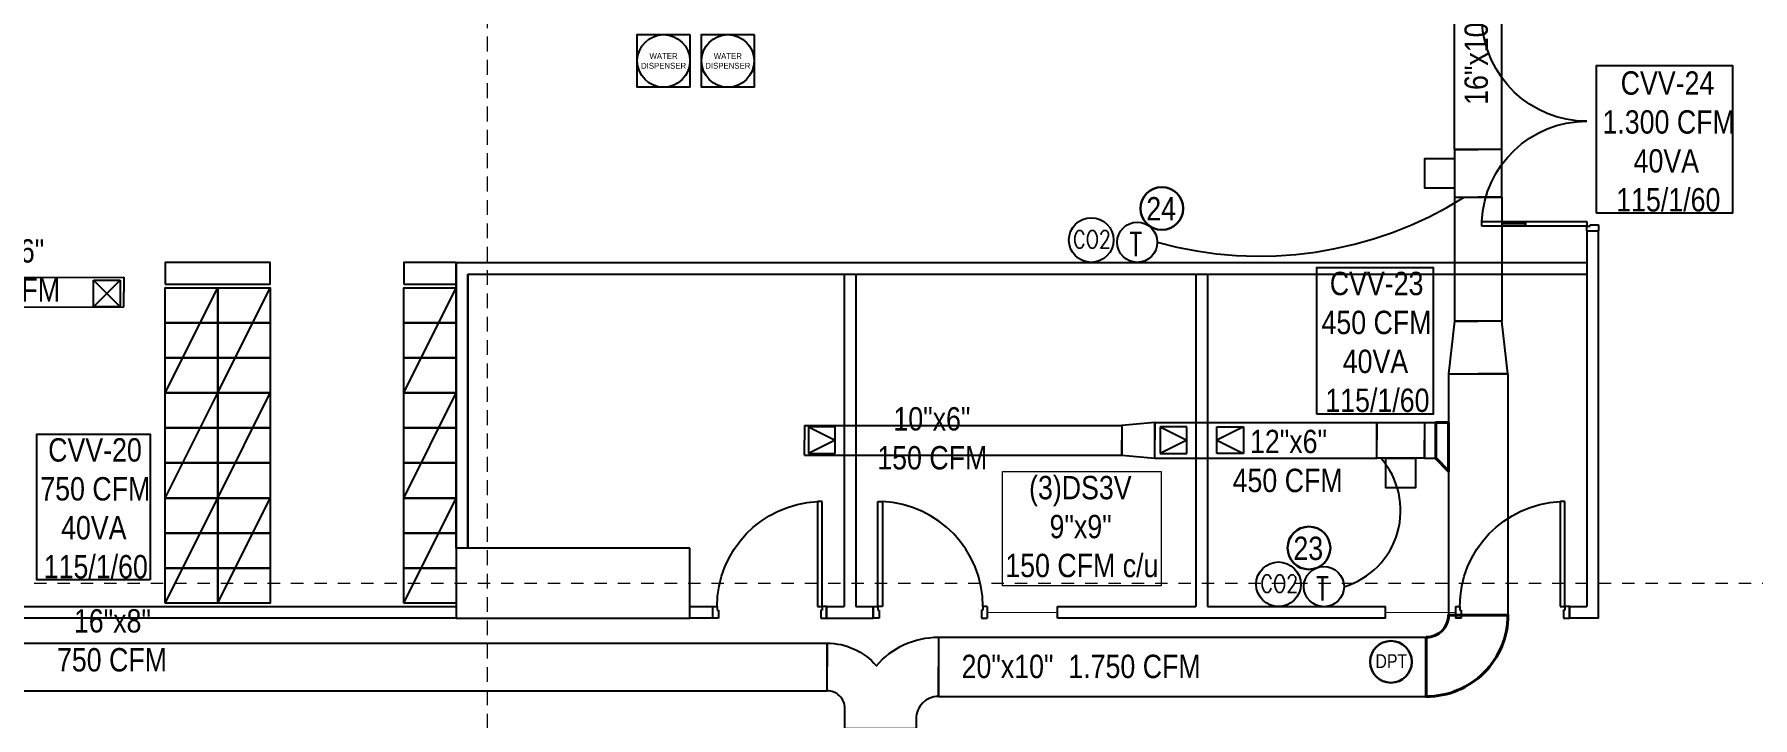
# Model space of a CAD drawing. Header units: inches. Extents: x -3 to 209, y -384 to 20.
# Drawn here: x 158.56 to 173.28, y -191.02 to -185.17 of the extents above; entities that cross this region are included whole.
import ezdxf

# ---------------------------------------------------------------- set-up
doc = ezdxf.new("R2010")
doc.units = ezdxf.units.IN
doc.header["$MEASUREMENT"] = 0
for name, pattern in [('Grid Line', [0.022225, 0.0127, -0.003175, 0.003175, -0.003175]), ('Grid Line 1_2_', [0.022225, 0.0127, -0.003175, 0.003175, -0.003175]), ('Hidden', [7.1438, 4.7625, -2.3813]), ('HIDDEN2', [0.1875, 0.125, -0.0625])]:
    doc.linetypes.add(name, pattern=pattern)
for name, color, linetype in [('BASE PLAN$0$9 July 2012 10F STREAM ECOM$0$FLOOR LAYOUT 14 Oct (x-ref)$0$20F-032408$0$XDOOR', 253, 'Continuous'), ('BASE PLAN$0$FLOOR LAYOUT 14 Oct (x-ref)$0$20F-032408$0$XDOOR', 253, 'Continuous'), ('BASE PLAN$0$ID-WALL', 253, 'Continuous'), ('BASE PLAN$0$NBS-DARK', 253, 'Continuous'), ('BASE PLAN$0$NBS-HEAVY', 253, 'Continuous'), ('BASE PLAN$0$NDS-DOORS', 253, 'Continuous'), ('BASE PLAN$0$WALL', 253, 'Continuous'), ('HVAC TEXTO CVV', 2, 'Continuous'), ('HVAC-Accesorios', 1, 'Continuous'), ('HVAC-Equipos', 3, 'Continuous'), ('HVAC-Rejillas', 2, 'HIDDEN2'), ('HVAC-Suministro', 170, 'Continuous'), ('NFF-FURN', 253, 'Continuous'), ('NFF-LIGHT', 253, 'Continuous')]:
    doc.layers.add(name, color=color, linetype=linetype)
for name, color, linetype, lineweight in [('HVAC -Textos Suministro', 7, 'Continuous', 9), ('HVAC Suministro', 5, 'Continuous', 40), ('S-COLS', 6, 'Continuous', 13), ('S-GRID', 253, 'Continuous', 9), ('TUBO HVAC', 1, 'Continuous', 30)]:
    doc.layers.add(name, color=color, linetype=linetype, lineweight=lineweight)
doc.styles.add('Arial Narrow', font='ARIALN.TTF', dxfattribs={"height": 0.00295})
doc.styles.add('darwinmerispeTEXT01', font='GOTHIC.TTF')
doc.styles.add('ROMANS', font='romans.shx', dxfattribs={"width": 0.8})

# ---------------------------------------------------------------- blocks, each defined once
blk = doc.blocks.new('DS3')
at = {"linetype": 'ByBlock', "lineweight": -2, "ltscale": 25}
for p, q in [((-0.0127, 0.0127), (0, -0.0127)), ((-0.0127, -0.0127), (-0.0127, 0.0127)), ((-0.0127, 0.0127), (0.0127, 0.0127)), ((0, -0.0127), (0.0127, 0.0127)), ((0.0127, 0.0127), (0.0127, -0.0127)), ((0.0127, -0.0127), (-0.0127, -0.0127))]:
    blk.add_line(p, q, dxfattribs=at)
blk = doc.blocks.new('Termostato 1')
at = {"linetype": 'ByBlock', "lineweight": -2}
blk.add_circle((725.333, -473.718), 0.172, dxfattribs=at)
at = {"linetype": 'ByBlock', "lineweight": -2, "insert": (725.414, -473.651, -2.384), "char_height": 0.2, "width": 2.87595, "attachment_point": 1, "rotation": 270, "style": 'ROMANS'}
blk.add_mtext('T', dxfattribs=at)
blk = doc.blocks.new('CO2')
at = {"linetype": 'ByBlock', "lineweight": -2}
blk.add_circle((-74869.314, 50750.37), 0.191, dxfattribs=at)
at = {"linetype": 'ByBlock', "lineweight": -2, "insert": (-74869.469, 50750.451, -2.384), "char_height": 0.15, "width": 2.87595, "attachment_point": 1, "rotation": 0, "style": 'ROMANS'}
blk.add_mtext('CO2', dxfattribs=at)
blk = doc.blocks.new('ds')
at = {"linetype": 'ByBlock', "lineweight": -2}
for p, q in [((-0.0127, -0.0127), (0.0127, 0.0127)), ((-0.0127, 0.0127), (0.0127, -0.0127)), ((-0.0127, -0.0127), (-0.0127, 0.0127)), ((-0.0127, 0.0127), (0.0127, 0.0127)), ((0.0127, 0.0127), (0.0127, -0.0127)), ((0.0127, -0.0127), (-0.0127, -0.0127))]:
    blk.add_line(p, q, dxfattribs=at)
blk = doc.blocks.new('*U91')
blk.add_lwpolyline([(-0.156, -0.0566), (-0.156, 0), (0, 0), (0.0566, -0.0566), (-0.156, -0.0566)])
blk = doc.blocks.new('BASE PLAN$0$YP')
at = {"layer": 'BASE PLAN$0$FLOOR LAYOUT 14 Oct (x-ref)$0$20F-032408$0$XDOOR', "linetype": 'ByBlock', "lineweight": -2}
for p, q in [((-926, 0), (-976, 0)), ((-926, -70), (-926, 0)), ((-50, 0), (0, 0)), ((-50, -70), (-50, 0)), ((-976, -100), (-938, -100)), ((-938, -70), (-926, -70)), ((-938, -100), (-938, -70)), ((-78, -825), (-78, -100)), ((-78, -100), (-38, -100)), ((-38, -70), (-50, -70)), ((-38, -100), (-38, -70)), ((-38, -100), (-38, -825)), ((0, -100), (-38, -100)), ((-78, -1000), (-78, -825)), ((-38, -825), (-38, -1000)), ((-38, -1000), (-78, -1000))]:
    blk.add_line(p, q, dxfattribs=at)
blk.add_arc((-38, -100), 900, 180, 267.4527, dxfattribs=at)
at = {"layer": 'BASE PLAN$0$ID-WALL', "linetype": 'ByBlock', "lineweight": -2}
for p, q in [((-976, -100), (-976, 0)), ((0, -100), (0, 0))]:
    blk.add_line(p, q, dxfattribs=at)
blk.add_lwpolyline([(0, 0), (0, -100)], dxfattribs=at)
blk = doc.blocks.new('BASE PLAN$0$Z$W@#701B5C3E')
at = {"layer": 'BASE PLAN$0$9 July 2012 10F STREAM ECOM$0$FLOOR LAYOUT 14 Oct (x-ref)$0$20F-032408$0$XDOOR', "linetype": 'ByBlock', "lineweight": -2}
blk.add_line((1700, 110), (1700, 10), dxfattribs=at)
at = {"layer": 'BASE PLAN$0$FLOOR LAYOUT 14 Oct (x-ref)$0$20F-032408$0$XDOOR', "linetype": 'ByBlock', "lineweight": -2}
for p, q in [((-138, 108), (-139, 1008)), ((-139, 1008), (-99, 1008)), ((-99, 1008), (-98, 108)), ((1661, 1010), (1621, 1010)), ((1621, 1010), (1621, 835)), ((1661, 835), (1661, 1010)), ((-99, 833), (-139, 833)), ((-119, 633), (-119, 833)), ((1661, 835), (1621, 835)), ((1661, 835), (1621, 835)), ((1641, 635), (1641, 835)), ((1641, 635), (1641, 835)), ((-99, 633), (-139, 633)), ((1661, 635), (1621, 635)), ((1621, 635), (1622, 110)), ((1661, 635), (1621, 635)), ((1662, 110), (1661, 635)), ((-176, 108), (-138, 108)), ((-176, 8), (-176, 108)), ((-126, 8), (-176, 8)), ((-138, 118), (-138, 78)), ((-98, 108), (-138, 108)), ((-138, 78), (-126, 78)), ((-126, 78), (-126, 8)), ((1622, 110), (1662, 110)), ((1662, 80), (1650, 80)), ((1650, 80), (1650, 10)), ((1650, 10), (1700, 10)), ((1662, 120), (1662, 80)), ((1700, 110), (1662, 110))]:
    blk.add_line(p, q, dxfattribs=at)
for points in [[(-99, 633), (-99, 833), (-139, 833), (-139, 633)], [(1661, 635), (1661, 835), (1621, 835), (1621, 635)]]:
    blk.add_lwpolyline(points, close=True, dxfattribs=at)
for points in [[(1621, 835), (1661, 835)], [(1661, 635), (1621, 635)]]:
    blk.add_lwpolyline(points, dxfattribs=at)
for centre, start, end in [((-138, 108), 0.0513, 87.504), ((1662, 110), 92.5987, 180.0513)]:
    blk.add_arc(centre, 900, start, end, dxfattribs=at)
at = {"layer": 'BASE PLAN$0$WALL', "linetype": 'ByBlock', "lineweight": -2}
blk.add_line((-176, 8), (-176, 108), dxfattribs=at)
blk = doc.blocks.new('A$C0ABF4FFB')
at = {"layer": 'NFF-LIGHT', "linetype": 'ByBlock', "lineweight": -2, "ltscale": 30}
blk.add_line((0, 900), (450, 0), dxfattribs=at)
at = {"layer": 'NFF-LIGHT', "linetype": 'ByBlock', "lineweight": -2}
for points in [[(0, 900), (0, 600), (450, 600), (450, 900)], [(0, 600), (0, 300), (450, 300), (450, 600)], [(0, 300), (0, 0), (450, 0), (450, 300)]]:
    blk.add_lwpolyline(points, close=True, dxfattribs=at)

msp = doc.modelspace()

# ---------------------------------------------------------------- linework, layer by layer
at = {"layer": 'BASE PLAN$0$NBS-DARK', "const_width": 0.01}
for points in [[(166.724, -190.117), (167.324, -190.117)], [(170.733, -190.117), (170.133, -190.117)]]:
    msp.add_lwpolyline(points, dxfattribs=at)
at = {"layer": 'BASE PLAN$0$NBS-HEAVY'}
for p, q in [((171.859, -186.848), (171.959, -186.848)), ((171.859, -186.848), (171.859, -190.067)), ((171.959, -190.167), (171.959, -186.848)), ((162.176, -189.567), (162.176, -187.119)), ((162.176, -187.119), (171.859, -187.119)), ((162.176, -189.567), (162.176, -187.119)), ((162.176, -187.119), (162.176, -189.567)), ((162.276, -189.567), (162.276, -187.219)), ((162.276, -187.219), (171.859, -187.219)), ((162.276, -189.567), (162.276, -187.219)), ((162.276, -187.219), (162.276, -189.567)), ((163.402, -187.219), (164.076, -187.219)), ((165.498, -187.219), (165.498, -190.067)), ((165.598, -187.219), (165.598, -190.067)), ((168.509, -187.219), (168.509, -190.067)), ((168.609, -187.219), (168.609, -190.067)), ((151.966, -190.067), (162.176, -190.067)), ((164.176, -190.067), (164.372, -190.067)), ((164.372, -190.067), (164.372, -190.167)), ((165.348, -190.067), (165.498, -190.067)), ((165.348, -190.067), (165.348, -190.167)), ((165.598, -190.067), (165.748, -190.067)), ((167.324, -190.067), (168.509, -190.067)), ((167.324, -190.167), (167.324, -190.067)), ((167.324, -190.167), (167.324, -190.067)), ((168.609, -190.067), (170.133, -190.067)), ((170.133, -190.167), (170.133, -190.067)), ((170.133, -190.167), (170.133, -190.067)), ((170.733, -190.067), (170.771, -190.067)), ((171.709, -190.067), (171.859, -190.067)), ((171.709, -190.067), (171.709, -190.167)), ((162.176, -190.167), (151.966, -190.167)), ((164.372, -190.167), (164.176, -190.167)), ((165.348, -190.167), (165.748, -190.167)), ((170.133, -190.167), (167.324, -190.167)), ((170.783, -190.167), (170.733, -190.167)), ((171.959, -190.167), (171.709, -190.167))]:
    msp.add_line(p, q, dxfattribs=at)
for points in [[(159.684, -187.307), (160.584, -187.307), (160.584, -187.119), (159.684, -187.119)], [(161.726, -187.307), (162.176, -187.307), (162.176, -187.119), (161.726, -187.119)]]:
    msp.add_lwpolyline(points, close=True, dxfattribs=at)
at = {"layer": 'HVAC -Textos Suministro'}
msp.add_lwpolyline([(168.214, -189.889), (166.854, -189.889), (166.854, -188.909), (168.214, -188.909)], close=True, dxfattribs=at)
at = {"layer": 'HVAC Suministro'}
msp.add_lwpolyline([(170.484, -190.329), (170.484, -190.837, 0.414214), (171.183, -190.139), (170.675, -190.139, -0.414214)], format="xyb", close=True, dxfattribs=at)
at = {"layer": 'HVAC TEXTO CVV', "color": 1}
for points in [[(171.938, -186.696), (173.109, -186.696), (173.109, -185.436), (171.938, -185.436)], [(169.543, -188.416), (170.546, -188.416), (170.546, -187.166), (169.543, -187.166)], [(159.556, -189.837), (158.585, -189.837), (158.585, -188.591), (159.556, -188.591)]]:
    msp.add_lwpolyline(points, close=True, dxfattribs=at)
at = {"layer": 'HVAC-Accesorios', "color": 1, "linetype": 'Hidden'}
for centre, radius, start, end in [((169.055, -183.777), 3.289, 254.5689, 302.2204), ((169.584, -189.245), 0.68, 286.6915, 41.3935)]:
    msp.add_arc(centre, radius, start, end, dxfattribs=at)
at = {"layer": 'HVAC-Equipos'}
for points in [[(170.725, -186.229), (170.725, -186.483), (170.471, -186.483), (170.471, -186.229)], [(171.132, -186.153), (170.725, -186.153), (170.725, -186.56), (171.132, -186.56)], [(170.468, -188.491), (170.468, -188.796), (170.061, -188.796), (170.061, -188.491)], [(170.137, -188.796), (170.391, -188.796), (170.391, -189.05), (170.137, -189.05)]]:
    msp.add_lwpolyline(points, close=True, dxfattribs=at)
at = {"layer": 'HVAC-Suministro'}
for p, q in [((170.725, -186.153), (170.726, -180.017)), ((171.132, -186.153), (171.132, -180.017)), ((170.725, -186.153), (170.929, -186.153)), ((171.132, -186.153), (170.929, -186.153)), ((170.725, -186.56), (170.929, -186.56)), ((170.725, -186.56), (170.726, -187.623)), ((171.132, -186.56), (170.929, -186.56)), ((171.132, -186.56), (171.132, -187.623)), ((157.419, -187.248), (159.329, -187.247)), ((159.329, -187.247), (159.329, -187.374)), ((159.329, -187.501), (159.329, -187.374)), ((157.42, -187.502), (159.329, -187.501)), ((170.726, -187.623), (170.929, -187.623)), ((171.132, -187.623), (170.929, -187.623)), ((170.675, -188.073), (170.929, -188.073)), ((170.675, -188.073), (170.675, -190.139)), ((171.183, -188.073), (170.929, -188.073)), ((171.183, -188.073), (171.183, -190.139)), ((168.159, -188.491), (168.159, -188.643)), ((168.159, -188.491), (170.061, -188.491)), ((170.061, -188.491), (170.061, -188.643)), ((170.468, -188.491), (170.468, -188.643)), ((170.468, -188.491), (170.564, -188.491)), ((170.564, -188.491), (170.564, -188.643)), ((165.159, -188.516), (165.159, -188.643)), ((165.159, -188.516), (167.875, -188.516)), ((165.159, -188.77), (165.159, -188.643)), ((167.875, -188.516), (167.875, -188.643)), ((167.875, -188.77), (167.875, -188.643)), ((168.159, -188.796), (168.159, -188.643)), ((170.061, -188.796), (170.061, -188.643)), ((170.468, -188.796), (170.468, -188.643)), ((170.564, -188.796), (170.564, -188.643)), ((165.159, -188.77), (167.875, -188.77)), ((168.159, -188.796), (170.061, -188.796)), ((170.468, -188.796), (170.564, -188.796)), ((170.675, -190.139), (170.929, -190.139)), ((171.183, -190.139), (170.929, -190.139)), ((157.461, -190.38), (165.352, -190.38)), ((165.352, -190.38), (165.352, -190.583)), ((166.305, -190.329), (166.305, -190.583)), ((166.305, -190.329), (170.484, -190.329)), ((170.484, -190.329), (170.484, -190.583)), ((165.352, -190.787), (165.352, -190.583)), ((166.305, -190.837), (166.305, -190.583)), ((170.484, -190.837), (170.484, -190.583)), ((157.461, -190.787), (165.352, -190.787)), ((166.305, -190.837), (170.484, -190.837))]:
    msp.add_line(p, q, dxfattribs=at)
for points in [[(171.132, -187.623), (170.726, -187.623), (170.675, -188.073), (171.183, -188.073)], [(168.159, -188.491), (167.875, -188.516), (167.875, -188.77), (168.159, -188.796)]]:
    msp.add_lwpolyline(points, close=True, dxfattribs=at)
msp.add_lwpolyline([(166.114, -191.028), (166.114, -191.115), (165.504, -191.115), (165.504, -190.939, 0.414214), (165.352, -190.787), (165.352, -190.38, -0.217561), (165.774, -190.573, -0.218835), (166.305, -190.329), (166.305, -190.837, 0.414214), (166.114, -191.028)], format="xyb", dxfattribs=at)
at = {"layer": 'NFF-FURN'}
for points in [[(164.177, -185.169), (164.177, -185.619), (163.727, -185.619), (163.727, -185.169)], [(164.727, -185.169), (164.727, -185.619), (164.277, -185.619), (164.277, -185.169)]]:
    msp.add_lwpolyline(points, close=True, dxfattribs=at)
for centre in [(163.952, -185.394), (164.502, -185.394)]:
    msp.add_circle(centre, 0.225, dxfattribs=at)
at = {"layer": 'S-COLS', "lineweight": 25}
for p, q in [((164.176, -189.567), (162.176, -189.567)), ((162.176, -189.567), (162.176, -190.167)), ((164.176, -190.167), (164.176, -189.567)), ((162.176, -190.167), (164.176, -190.167))]:
    msp.add_line(p, q, dxfattribs=at)
at = {"layer": 'S-GRID', "linetype": 'Grid Line 1_2_'}
for p, q in [((162.44, -161.012), (162.44, -208.16)), ((162.44, -161.012), (162.44, -208.16)), ((122.761, -189.867), (192.072, -189.867)), ((122.761, -189.867), (192.072, -189.867))]:
    msp.add_line(p, q, dxfattribs=at)
at = {"layer": 'S-GRID', "linetype": 'Grid Line'}
for p, q in [((162.441, -161.012), (162.441, -208.16)), ((162.44, -162.785), (162.44, -205.178)), ((122.761, -189.867), (192.072, -189.867)), ((123.567, -189.867), (190.878, -189.867))]:
    msp.add_line(p, q, dxfattribs=at)
at = {"layer": 'TUBO HVAC'}
for centre, radius in [((168.219, -186.657), 0.183), ((169.479, -189.565), 0.183), ((170.181, -190.54), 0.179)]:
    msp.add_circle(centre, radius, dxfattribs=at)

# ---------------------------------------------------------------- block references
at = {"layer": 'BASE PLAN$0$NDS-DOORS', "yscale": 0.0009999999999852297, "zscale": 0.0009999999999852297}
for name, p, xscale, rotation in [('BASE PLAN$0$Z$W@#701B5C3E', (171.967, -185.148), -0.0009999999999852297, 90.05134001623158), ('BASE PLAN$0$YP', (165.348, -190.167), -0.0009999999999852297, 180), ('BASE PLAN$0$YP', (165.748, -190.167), 0.0009999999999852297, 180), ('BASE PLAN$0$YP', (171.709, -190.167), -0.0009999999999852297, 180)]:
    msp.add_blockref(name, p, dxfattribs=dict(at, xscale=xscale, rotation=rotation))
at = {"layer": 'HVAC Suministro', "xscale": -1.953866694221574, "yscale": 1.953866694221574, "zscale": 1.953866694221574, "rotation": 90.00000001681919}
msp.add_blockref('*U91', (170.564, -188.796), dxfattribs=at)
at = {"layer": 'HVAC-Equipos'}
for p in [(75036.928, -50937.298), (75038.532, -50940.246)]:
    msp.add_blockref('CO2', p, dxfattribs=at)
at = {"layer": 'HVAC-Equipos', "rotation": 90.00000000172517}
for p in [(-305.71, -912.28), (-304.111, -915.229)]:
    msp.add_blockref('Termostato 1', p, dxfattribs=at)
at = {"layer": 'HVAC-Rejillas', "yscale": 9}
for name, p, xscale, zscale, rotation in [('ds', (159.183, -187.386), 9, 12, 180), ('DS3', (165.308, -188.643), -9, 9, 90), ('DS3', (168.319, -188.643), -9, 9, 90), ('DS3', (168.804, -188.643), 9, 9, 270)]:
    msp.add_blockref(name, p, dxfattribs=dict(at, xscale=xscale, zscale=zscale, rotation=rotation))
at = {"layer": 'NFF-LIGHT', "linetype": 'ByBlock', "xscale": -0.0009999999999852297, "yscale": 0.0009999999999852297, "zscale": 0.0009999999999852297, "rotation": 180}
for p in [(159.684, -187.337), (160.134, -187.337), (161.726, -187.337), (159.684, -188.237), (160.134, -188.237), (161.726, -188.237), (159.684, -189.137), (160.134, -189.137), (161.726, -189.137)]:
    msp.add_blockref('A$C0ABF4FFB', p, dxfattribs=at)

# ---------------------------------------------------------------- texts
at = {"layer": 'HVAC -Textos Suministro', "insert": (170.811, -185.77), "char_height": 0.2, "width": 2.11496, "attachment_point": 1, "rotation": 90, "style": 'Arial Narrow'}
msp.add_mtext('16"x10"  1.300 CFM', dxfattribs=at)
at = {"layer": 'HVAC -Textos Suministro', "char_height": 0.2, "attachment_point": 1, "style": 'Arial Narrow'}
for s, insert, width in [('\\pi0.28216;10"x6" \\P\\pi0.13496;200 CFM', (157.706, -186.921), 1.18847), ('\\pi0.28216;10"x6" \\P\\pi0.14403;150 CFM', (165.638, -188.359), 1.18847), ('\\pi0.28216;12"x6" \\P\\pi0.13305;450 CFM', (168.692, -188.553), 1.18847), ('\\pi0.38596;(3)DS3V\\P\\pi0.56133;9"x9"\\P\\pi0.18227;150 CFM c/u', (166.696, -188.948), 1.6348), ('\\pi0.51698;16"x8" \\P\\pi0.37182;750 CFM', (158.385, -190.089), 1.6581), ('20"x10"  1.750 CFM', (166.504, -190.479), 2.21285)]:
    msp.add_mtext(s, dxfattribs=dict(at, insert=insert, width=width))
at = {"layer": 'HVAC TEXTO CVV', "color": 1, "attachment_point": 1, "style": 'Arial Narrow'}
for s, insert, char_height, width in [('\\pi0.4275;CVV-24\\P\\pi0.27163;1.300 CFM\\P\\pi0.53821;40VA\\P\\pi0.38937;115/1/60', (171.721, -185.483), 0.2, 1.6348), ('\\pi0.69885;24', (167.387, -186.56), 0.2, 1.6348), ('\\pi0.42729;CVV-23\\P\\pi0.35621;450 CFM\\P\\pi0.53821;40VA\\P\\pi0.38937;115/1/60', (169.23, -187.2), 0.2, 1.6348), ('\\pi0.4275;CVV-20\\P\\pi0.36017;750 CFM\\P\\pi0.53821;40VA\\P\\pi0.38937;115/1/60', (158.254, -188.625), 0.2, 1.6348), ('\\pi0.69864;23', (168.647, -189.468), 0.2, 1.6348), ('\\pi0.35518;DPT', (169.693, -190.475), 0.11858, 0.96928)]:
    msp.add_mtext(s, dxfattribs=dict(at, insert=insert, char_height=char_height, width=width))
at = {"layer": 'NFF-FURN', "char_height": 0.05, "width": 0.34324, "attachment_point": 5, "style": 'darwinmerispeTEXT01'}
for insert in [(163.952, -185.394), (164.502, -185.394)]:
    msp.add_mtext('WATER DISPENSER', dxfattribs=dict(at, insert=insert))

doc.saveas('drawing.dxf')
